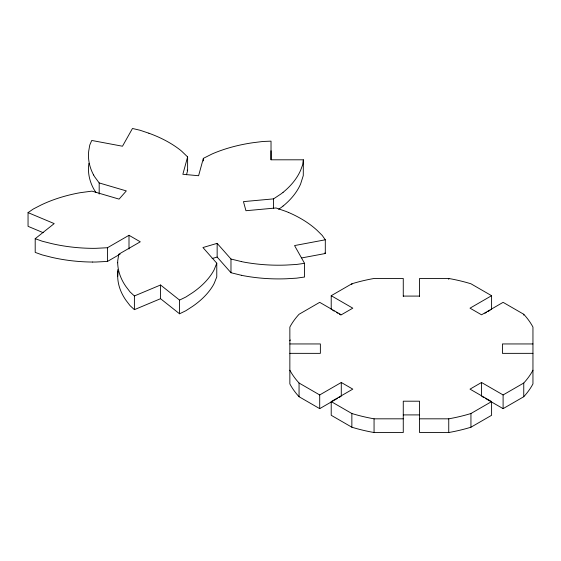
<?xml version="1.0" encoding="UTF-8"?>
<svg xmlns="http://www.w3.org/2000/svg" width="561" height="561" viewBox="0 0 561 561"><rect width="100%" height="100%" fill="white"/><g stroke="black" fill="none" stroke-linecap="round" stroke-linejoin="round"><path stroke-width="0.84" d="M88.897 163.321L88.743 164.618A114.451 66.079 0 0 0 93.603 188.713A71.38 41.212 0 0 0 94.76 190.642L96.064 192.577M118.112 271.3L117.747 274.434A71.38 41.212 0 0 0 117.705 276.475L117.705 269.624M148.882 133.216A114.451 66.079 0 0 1 179.786 149.654A71.38 41.212 0 0 1 181.806 151.33L187.612 156.919L182.851 174.289L198.594 175.726L203.363 158.356L211.869 154.079A71.38 41.212 0 0 1 214.709 152.858A114.451 66.079 0 0 1 252.878 142.725L262.821 141.484L271.026 141.148L271.026 159.717M186.476 174.759L187.612 170.621L187.612 156.919M241.363 261.573L230.978 259.021L217.149 243.355L202.942 247.534L216.77 263.2L214.239 269.553A71.38 41.212 0 0 1 213.194 271.503A114.451 66.079 0 0 1 192.626 292.653L185.845 297.035L179.555 300.093L160.551 284.995L134.395 295.963L130.047 291.93L125.952 286.552A114.451 66.079 0 0 1 117.677 262.772M43.197 232.682L28.05 226.328L28.05 212.619L33.344 208.987L40.939 205.081A114.451 66.079 0 0 1 77.558 193.187A71.38 41.212 0 0 1 80.945 192.591L91.941 191.133L119.079 199.12L126.316 190.915L99.185 182.935L94.76 176.939A71.38 41.212 0 0 1 93.624 175.004M92.691 262.05A114.451 66.079 0 0 1 51.493 257.275L42.187 254.904L35.203 252.401L35.203 238.691L54.2 223.594L28.05 212.619M278.677 209.274L280.956 207.668A71.38 41.212 0 0 0 283.067 206.027M288.606 212.5A71.38 41.212 0 0 0 285.717 211.322L276.033 207.97L245.949 210.719L243.46 201.623L273.537 198.875L280.956 193.966A71.38 41.212 0 0 0 283.067 192.325M35.203 238.691L42.187 241.202L51.5 243.565A114.451 66.079 0 0 0 92.691 248.348A71.38 41.212 0 0 0 96.226 248.306L107.467 247.731L129.002 235.297L140.278 241.805L118.743 254.238L117.747 260.732A71.38 41.212 0 0 0 117.705 262.772M92.691 262.036A71.38 41.212 0 0 0 96.226 262.008L107.467 261.433L120.096 254.147M331.214 309.406L331.214 295.703L351.859 283.782A127.151 73.414 0 0 1 374.061 278.473L403.268 278.473L403.268 296.369M289.855 370.204A127.151 73.414 0 0 0 299.055 383.023L319.7 394.944L341.284 382.483L352.792 389.131L331.214 401.592L331.214 415.294L351.859 427.216A127.151 73.414 0 0 0 374.061 432.524L403.268 432.524L403.268 401.199L419.544 401.199L419.544 432.524L448.744 432.524A127.151 73.414 0 0 0 470.945 427.216L491.597 415.294L491.597 401.592L470.02 389.131L481.527 382.483L503.105 394.944L523.757 383.023A127.151 73.414 0 0 0 532.95 370.204M491.597 309.406L491.597 295.703L470.02 308.164L481.527 314.805L503.105 302.344L523.757 314.272A127.151 73.414 0 0 1 532.95 327.084L532.95 383.906A127.151 73.414 0 0 1 523.757 396.725L503.105 408.646L485.244 398.338M331.214 295.703L352.792 308.164L341.284 314.805L319.7 302.344L299.055 314.272A127.151 73.414 0 0 0 289.855 327.084L289.855 383.906A127.151 73.414 0 0 0 299.055 396.725L319.7 408.646L337.561 398.338M339.047 397.483L340.534 396.62M484.9 313.276L486.387 312.414M487.874 311.558L490.111 310.268M419.544 418.822L448.744 418.822A127.151 73.414 0 0 0 470.945 413.513L491.597 401.592M117.677 276.475A114.451 66.079 0 0 0 125.945 300.261L130.047 305.633L134.395 309.665L160.551 298.697L179.555 313.795L185.845 310.738L192.619 306.355A114.451 66.079 0 0 0 213.215 285.212A71.38 41.212 0 0 0 214.239 283.256L216.77 276.91L216.77 263.2M212.135 258.537L217.149 257.057L230.978 272.73L241.363 275.283M241.363 275.283A71.38 41.212 0 0 0 244.708 275.935A114.451 66.079 0 0 0 286.44 278.761L296.559 278.165L304.539 277.029L304.539 263.326L296.559 264.462L286.433 265.051A114.451 66.079 0 0 1 244.701 262.246A71.38 41.212 0 0 1 241.363 261.573M301.818 257.913L325.303 253.509L325.303 239.799L294.553 245.571L304.539 263.326M283.088 192.332A114.451 66.079 0 0 0 300.612 170.285L302.765 164.548L303.354 159.808L271.026 159.808L271.026 150.783M491.597 295.703L470.945 283.782A127.151 73.414 0 0 0 448.744 278.473L419.544 278.473L419.544 296.369M403.268 296.089L419.544 296.089M289.855 343.949L320.373 343.949L320.373 353.367L289.855 353.346M532.95 343.949L502.432 343.949L502.432 353.367L532.95 353.346M403.268 414.909L419.544 414.909M331.214 401.592L351.859 413.513A127.151 73.414 0 0 0 374.061 418.822L403.268 418.822M148.882 133.223L140.096 130.264L132.473 128.476L122.48 146.225L91.738 140.46L89.76 145.068L88.743 150.916A114.451 66.079 0 0 0 93.603 175.004M332.701 310.268L334.188 311.124M336.418 312.414L337.911 313.276M339.398 314.132L340.885 314.994M482.271 396.62L483.757 397.483M187.115 170.109L187.612 170.621M325.303 239.799L322.203 235.403L317.077 230.333A114.451 66.079 0 0 0 288.62 212.486M324.931 252.843L325.303 253.509M523.757 314.272L523.757 315.128M523.757 383.023L523.757 396.725M503.105 394.944L503.105 408.646M481.527 382.483L481.527 396.192M470.945 413.513L470.945 427.216M448.744 278.473L448.744 279.329M448.744 418.822L448.744 432.524M374.061 418.822L374.061 432.524M351.859 283.782L351.859 284.637M351.859 413.513L351.859 427.216M341.284 382.483L341.284 396.192M319.7 394.944L319.7 408.646M303.354 159.808L303.277 175.586L300.605 183.994A114.451 66.079 0 0 1 283.088 206.041M299.055 383.023L299.055 396.725M273.537 198.875L273.537 208.299M230.978 259.021L230.978 272.73M217.149 243.355L217.149 257.057M203.363 158.356L203.363 160.93M179.555 300.093L179.555 313.795M160.551 284.995L160.551 298.697M134.395 295.963L134.395 309.665M129.002 235.297L129.002 249M107.467 247.731L107.467 261.433M99.185 182.935L99.185 194.071M289.855 340.793A127.151 73.414 0 0 1 290.303 339.966"/></g></svg>
